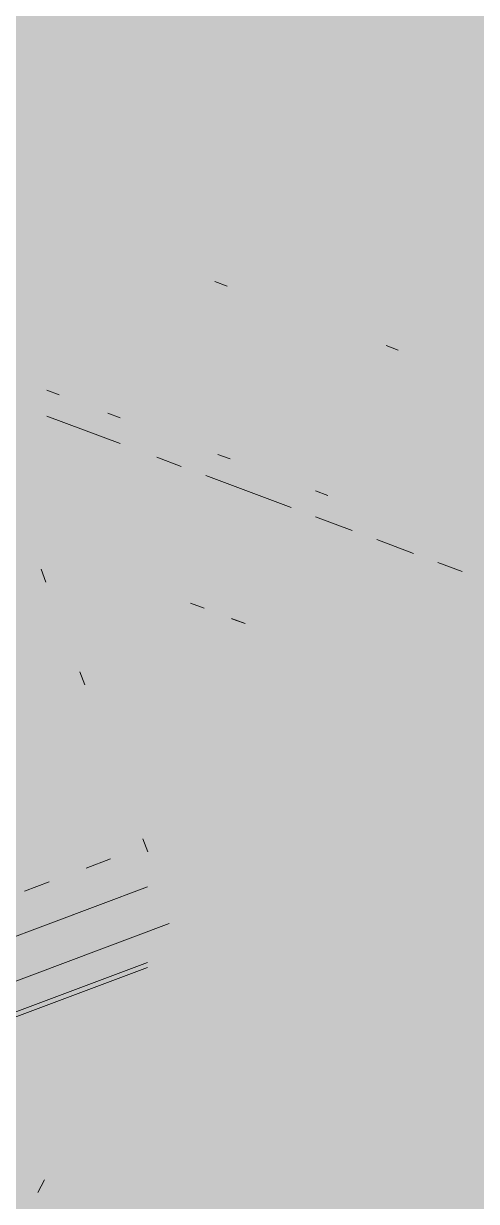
# Paper-space layout '03 3D Building and Roof' of a CAD drawing. Header units: millimetres. Extents: x 5 to 415, y 5 to 292.
# Drawn here: x 138.45 to 140.75, y 83.29 to 89.29 of the extents above; entities that cross this region are included whole.
import ezdxf

# ---------------------------------------------------------------- set-up
doc = ezdxf.new("R2010")
doc.units = ezdxf.units.MM
doc.layers.add('EXISTING', color=7, linetype='Continuous')
doc.layers.add('IMAGES', color=7, linetype='Continuous')

# ---------------------------------------------------------------- blocks, each defined once
blk = doc.blocks.new('SHEET_03')
at = {"layer": 'EXISTING', "color": 250, "lineweight": 9}
for p, q in [((139.4845, 87.949), (139.4223, 87.9723)), ((140.355, 87.623), (140.2928, 87.6462)), ((138.5667, 87.4189), (138.6288, 87.3956)), ((138.8775, 87.3024), (138.9397, 87.2791)), ((138.9397, 87.148), (138.5667, 87.2878)), ((139.2506, 87.0316), (139.1263, 87.0781)), ((139.4371, 87.0928), (139.4993, 87.0695)), ((139.8102, 86.8219), (139.375, 86.985)), ((139.9346, 86.9065), (139.9967, 86.8832)), ((140.1211, 86.7055), (139.9346, 86.7753)), ((140.432, 86.589), (140.2454, 86.6589)), ((140.6807, 86.4958), (140.5563, 86.5424)), ((138.5369, 86.508), (138.5616, 86.4426)), ((139.367, 86.3092), (139.2976, 86.3353)), ((139.5753, 86.2312), (139.5059, 86.2572)), ((139.5083, 86.2563), (139.5712, 86.2328)), ((138.7344, 85.9851), (138.7591, 85.9197)), ((139.0553, 85.1354), (139.08, 85.0701)), ((138.7659, 84.9872), (138.8909, 85.034)), ((138.4535, 84.8702), (138.5785, 84.917)), ((137.0164, 84.1191), (139.0783, 84.8915)), ((139.1886, 84.7044), (137.1266, 83.932)), ((137.2039, 83.804), (139.0783, 84.5062)), ((137.3288, 83.8254), (139.0783, 84.4808)), ((138.5548, 83.3998), (138.5212, 83.3359))]:
    blk.add_line(p, q, dxfattribs=at)
at = {"layer": 'IMAGES', "color": 7}
for points in [[(136.4509, 89.2), (149.3031, 89.2), (136.4509, 89.3714), (149.3031, 89.3714)], [(137.1363, 89.0286), (148.9604, 89.0286), (137.1363, 89.2), (148.9604, 89.2)], [(137.479, 88.8571), (148.2749, 88.8571), (137.479, 89.0286), (148.2749, 89.0286)], [(137.9931, 88.6857), (147.7608, 88.6857), (137.9931, 88.8571), (147.7608, 88.8571)], [(138.3359, 88.5143), (138.5072, 88.5143), (138.3359, 88.6857), (138.5072, 88.6857)], [(138.5072, 88.5143), (138.6786, 88.5143), (138.5072, 88.6857), (138.6786, 88.6857)], [(138.6786, 88.5143), (147.4181, 88.5143), (138.6786, 88.6857), (147.4181, 88.6857)], [(138.3359, 88.3429), (138.5072, 88.3429), (138.3359, 88.5143), (138.5072, 88.5143)], [(138.5072, 88.3429), (138.6786, 88.3429), (138.5072, 88.5143), (138.6786, 88.5143)], [(138.6786, 88.3429), (138.8499, 88.3429), (138.6786, 88.5143), (138.8499, 88.5143)], [(138.8499, 88.3429), (139.1927, 88.3429), (138.8499, 88.5143), (139.1927, 88.5143)], [(139.1927, 88.3429), (146.904, 88.3429), (139.1927, 88.5143), (146.904, 88.5143)], [(138.3359, 88.1714), (138.5072, 88.1714), (138.3359, 88.3429), (138.5072, 88.3429)], [(138.5072, 88.1714), (139.1927, 88.1714), (138.5072, 88.3429), (139.1927, 88.3429)], [(139.1927, 88.1714), (146.5613, 88.1714), (139.1927, 88.3429), (146.5613, 88.3429)], [(138.3359, 88), (138.5072, 88), (138.3359, 88.1714), (138.5072, 88.1714)], [(138.5072, 88), (138.6786, 88), (138.5072, 88.1714), (138.6786, 88.1714)], [(138.6786, 88), (138.8499, 88), (138.6786, 88.1714), (138.8499, 88.1714)], [(138.8499, 88), (139.0213, 88), (138.8499, 88.1714), (139.0213, 88.1714)], [(139.0213, 88), (139.364, 88), (139.0213, 88.1714), (139.364, 88.1714)], [(139.364, 88), (139.7068, 88), (139.364, 88.1714), (139.7068, 88.1714)], [(139.7068, 88), (140.0495, 88), (139.7068, 88.1714), (140.0495, 88.1714)], [(140.0495, 88), (146.0472, 88), (140.0495, 88.1714), (146.0472, 88.1714)], [(137.8218, 87.8286), (138.8499, 87.8286), (137.8218, 88), (138.8499, 88)], [(138.8499, 87.8286), (139.364, 87.8286), (138.8499, 88), (139.364, 88)], [(139.364, 87.8286), (140.0495, 87.8286), (139.364, 88), (140.0495, 88)], [(140.0495, 87.8286), (140.2208, 87.8286), (140.0495, 88), (140.2208, 88)], [(140.2208, 87.8286), (140.3922, 87.8286), (140.2208, 88), (140.3922, 88)], [(140.3922, 87.8286), (145.5331, 87.8286), (140.3922, 88), (145.5331, 88)], [(138.3359, 87.6571), (139.364, 87.6571), (138.3359, 87.8286), (139.364, 87.8286)], [(139.364, 87.6571), (139.7068, 87.6571), (139.364, 87.8286), (139.7068, 87.8286)], [(139.7068, 87.6571), (139.8781, 87.6571), (139.7068, 87.8286), (139.8781, 87.8286)], [(139.8781, 87.6571), (140.2208, 87.6571), (139.8781, 87.8286), (140.2208, 87.8286)], [(140.2208, 87.6571), (140.5636, 87.6571), (140.2208, 87.8286), (140.5636, 87.8286)], [(140.5636, 87.6571), (140.7349, 87.6571), (140.5636, 87.8286), (140.7349, 87.8286)], [(140.7349, 87.6571), (140.9063, 87.6571), (140.7349, 87.8286), (140.9063, 87.8286)], [(138.3359, 87.4857), (138.5072, 87.4857), (138.3359, 87.6571), (138.5072, 87.6571)], [(138.5072, 87.4857), (138.6786, 87.4857), (138.5072, 87.6571), (138.6786, 87.6571)], [(138.6786, 87.4857), (138.8499, 87.4857), (138.6786, 87.6571), (138.8499, 87.6571)], [(138.8499, 87.4857), (139.7068, 87.4857), (138.8499, 87.6571), (139.7068, 87.6571)], [(139.7068, 87.4857), (140.2208, 87.4857), (139.7068, 87.6571), (140.2208, 87.6571)], [(140.2208, 87.4857), (140.3922, 87.4857), (140.2208, 87.6571), (140.3922, 87.6571)], [(140.3922, 87.4857), (140.5636, 87.4857), (140.3922, 87.6571), (140.5636, 87.6571)], [(140.5636, 87.4857), (140.7349, 87.4857), (140.5636, 87.6571), (140.7349, 87.6571)], [(140.7349, 87.4857), (140.9063, 87.4857), (140.7349, 87.6571), (140.9063, 87.6571)], [(138.3359, 87.3143), (138.5072, 87.3143), (138.3359, 87.4857), (138.5072, 87.4857)], [(138.5072, 87.3143), (138.8499, 87.3143), (138.5072, 87.4857), (138.8499, 87.4857)], [(138.8499, 87.3143), (139.0213, 87.3143), (138.8499, 87.4857), (139.0213, 87.4857)], [(139.0213, 87.3143), (139.1927, 87.3143), (139.0213, 87.4857), (139.1927, 87.4857)], [(139.1927, 87.3143), (140.2208, 87.3143), (139.1927, 87.4857), (140.2208, 87.4857)], [(140.2208, 87.3143), (140.5636, 87.3143), (140.2208, 87.4857), (140.5636, 87.4857)], [(140.5636, 87.3143), (140.7349, 87.3143), (140.5636, 87.4857), (140.7349, 87.4857)], [(140.7349, 87.1429), (140.9063, 87.1429), (140.7349, 87.4857), (140.9063, 87.4857)], [(138.3359, 87.1429), (138.6786, 87.1429), (138.3359, 87.3143), (138.6786, 87.3143)], [(138.6786, 87.1429), (138.8499, 87.1429), (138.6786, 87.3143), (138.8499, 87.3143)], [(138.8499, 86.9714), (139.0213, 86.9714), (138.8499, 87.3143), (139.0213, 87.3143)], [(139.0213, 86.9714), (139.1927, 86.9714), (139.0213, 87.3143), (139.1927, 87.3143)], [(139.1927, 87.1429), (139.364, 87.1429), (139.1927, 87.3143), (139.364, 87.3143)], [(139.364, 87.1429), (140.5636, 87.1429), (139.364, 87.3143), (140.5636, 87.3143)], [(140.5636, 87.1429), (140.7349, 87.1429), (140.5636, 87.3143), (140.7349, 87.3143)], [(138.3359, 86.8), (138.5072, 86.8), (138.3359, 87.1429), (138.5072, 87.1429)], [(138.5072, 86.8), (138.6786, 86.8), (138.5072, 87.1429), (138.6786, 87.1429)], [(138.6786, 86.9714), (138.8499, 86.9714), (138.6786, 87.1429), (138.8499, 87.1429)], [(139.1927, 86.9714), (139.364, 86.9714), (139.1927, 87.1429), (139.364, 87.1429)], [(139.364, 86.9714), (139.7068, 86.9714), (139.364, 87.1429), (139.7068, 87.1429)], [(139.7068, 86.9714), (139.8781, 86.9714), (139.7068, 87.1429), (139.8781, 87.1429)], [(139.8781, 86.9714), (140.3922, 86.9714), (139.8781, 87.1429), (140.3922, 87.1429)], [(140.3922, 86.9714), (141.0777, 86.9714), (140.3922, 87.1429), (141.0777, 87.1429)], [(138.6786, 86.8), (138.8499, 86.8), (138.6786, 86.9714), (138.8499, 86.9714)], [(138.8499, 86.8), (139.0213, 86.8), (138.8499, 86.9714), (139.0213, 86.9714)], [(139.0213, 86.8), (139.1927, 86.8), (139.0213, 86.9714), (139.1927, 86.9714)], [(139.1927, 86.8), (139.364, 86.8), (139.1927, 86.9714), (139.364, 86.9714)], [(139.364, 86.8), (139.7068, 86.8), (139.364, 86.9714), (139.7068, 86.9714)], [(139.7068, 86.8), (139.8781, 86.8), (139.7068, 86.9714), (139.8781, 86.9714)], [(139.8781, 86.8), (140.0495, 86.8), (139.8781, 86.9714), (140.0495, 86.9714)], [(140.0495, 86.8), (140.2208, 86.8), (140.0495, 86.9714), (140.2208, 86.9714)], [(140.2208, 86.8), (140.3922, 86.8), (140.2208, 86.9714), (140.3922, 86.9714)], [(140.3922, 86.8), (140.5636, 86.8), (140.3922, 86.9714), (140.5636, 86.9714)], [(140.5636, 86.8), (140.7349, 86.8), (140.5636, 86.9714), (140.7349, 86.9714)], [(140.7349, 86.8), (141.7631, 86.8), (140.7349, 86.9714), (141.7631, 86.9714)], [(138.3359, 86.6286), (138.5072, 86.6286), (138.3359, 86.8), (138.5072, 86.8)], [(138.5072, 86.6286), (138.6786, 86.6286), (138.5072, 86.8), (138.6786, 86.8)], [(138.6786, 86.6286), (138.8499, 86.6286), (138.6786, 86.8), (138.8499, 86.8)], [(138.8499, 86.6286), (139.1927, 86.6286), (138.8499, 86.8), (139.1927, 86.8)], [(139.1927, 86.6286), (139.364, 86.6286), (139.1927, 86.8), (139.364, 86.8)], [(139.364, 86.6286), (139.5354, 86.6286), (139.364, 86.8), (139.5354, 86.8)], [(139.5354, 86.6286), (139.7068, 86.6286), (139.5354, 86.8), (139.7068, 86.8)], [(139.7068, 86.6286), (140.0495, 86.6286), (139.7068, 86.8), (140.0495, 86.8)], [(140.0495, 86.6286), (140.2208, 86.6286), (140.0495, 86.8), (140.2208, 86.8)], [(140.2208, 86.6286), (140.3922, 86.6286), (140.2208, 86.8), (140.3922, 86.8)], [(140.3922, 86.6286), (140.5636, 86.6286), (140.3922, 86.8), (140.5636, 86.8)], [(140.5636, 86.6286), (140.7349, 86.6286), (140.5636, 86.8), (140.7349, 86.8)], [(140.7349, 86.6286), (140.9063, 86.6286), (140.7349, 86.8), (140.9063, 86.8)], [(138.3359, 86.4571), (138.6786, 86.4571), (138.3359, 86.6286), (138.6786, 86.6286)], [(138.6786, 86.2857), (138.8499, 86.2857), (138.6786, 86.6286), (138.8499, 86.6286)], [(138.8499, 86.2857), (139.0213, 86.2857), (138.8499, 86.6286), (139.0213, 86.6286)], [(139.0213, 86.4571), (139.1927, 86.4571), (139.0213, 86.6286), (139.1927, 86.6286)], [(139.1927, 86.4571), (139.7068, 86.4571), (139.1927, 86.6286), (139.7068, 86.6286)], [(139.7068, 86.2857), (139.8781, 86.2857), (139.7068, 86.6286), (139.8781, 86.6286)], [(139.8781, 86.4571), (140.0495, 86.4571), (139.8781, 86.6286), (140.0495, 86.6286)], [(140.0495, 86.4571), (140.2208, 86.4571), (140.0495, 86.6286), (140.2208, 86.6286)], [(140.2208, 86.4571), (140.7349, 86.4571), (140.2208, 86.6286), (140.7349, 86.6286)], [(140.7349, 86.4571), (140.9063, 86.4571), (140.7349, 86.6286), (140.9063, 86.6286)], [(138.3359, 86.2857), (138.5072, 86.2857), (138.3359, 86.4571), (138.5072, 86.4571)], [(138.5072, 86.2857), (138.6786, 86.2857), (138.5072, 86.4571), (138.6786, 86.4571)], [(139.0213, 86.2857), (139.1927, 86.2857), (139.0213, 86.4571), (139.1927, 86.4571)], [(139.1927, 86.1143), (139.364, 86.1143), (139.1927, 86.4571), (139.364, 86.4571)], [(139.364, 86.2857), (139.5354, 86.2857), (139.364, 86.4571), (139.5354, 86.4571)], [(139.5354, 86.2857), (139.7068, 86.2857), (139.5354, 86.4571), (139.7068, 86.4571)], [(139.8781, 86.2857), (140.2208, 86.2857), (139.8781, 86.4571), (140.2208, 86.4571)], [(140.2208, 86.2857), (140.3922, 86.2857), (140.2208, 86.4571), (140.3922, 86.4571)], [(140.3922, 86.2857), (140.5636, 86.2857), (140.3922, 86.4571), (140.5636, 86.4571)], [(140.5636, 86.2857), (140.9063, 86.2857), (140.5636, 86.4571), (140.9063, 86.4571)], [(138.3359, 85.9429), (138.5072, 85.9429), (138.3359, 86.2857), (138.5072, 86.2857)], [(138.5072, 85.9429), (138.6786, 85.9429), (138.5072, 86.2857), (138.6786, 86.2857)], [(138.6786, 86.1143), (138.8499, 86.1143), (138.6786, 86.2857), (138.8499, 86.2857)], [(138.8499, 86.1143), (139.0213, 86.1143), (138.8499, 86.2857), (139.0213, 86.2857)], [(139.0213, 86.1143), (139.1927, 86.1143), (139.0213, 86.2857), (139.1927, 86.2857)], [(139.364, 86.1143), (139.5354, 86.1143), (139.364, 86.2857), (139.5354, 86.2857)], [(139.5354, 86.1143), (139.8781, 86.1143), (139.5354, 86.2857), (139.8781, 86.2857)], [(139.8781, 86.1143), (140.0495, 86.1143), (139.8781, 86.2857), (140.0495, 86.2857)], [(140.0495, 86.1143), (140.5636, 86.1143), (140.0495, 86.2857), (140.5636, 86.2857)], [(140.5636, 86.1143), (140.7349, 86.1143), (140.5636, 86.2857), (140.7349, 86.2857)], [(140.7349, 86.1143), (140.9063, 86.1143), (140.7349, 86.2857), (140.9063, 86.2857)], [(138.6786, 85.9429), (138.8499, 85.9429), (138.6786, 86.1143), (138.8499, 86.1143)], [(138.8499, 85.7714), (139.0213, 85.7714), (138.8499, 86.1143), (139.0213, 86.1143)], [(139.0213, 85.9429), (139.1927, 85.9429), (139.0213, 86.1143), (139.1927, 86.1143)], [(139.1927, 85.9429), (139.5354, 85.9429), (139.1927, 86.1143), (139.5354, 86.1143)], [(139.5354, 85.9429), (139.7068, 85.9429), (139.5354, 86.1143), (139.7068, 86.1143)], [(139.7068, 85.9429), (140.0495, 85.9429), (139.7068, 86.1143), (140.0495, 86.1143)], [(140.0495, 85.9429), (140.3922, 85.9429), (140.0495, 86.1143), (140.3922, 86.1143)], [(140.3922, 85.9429), (140.5636, 85.9429), (140.3922, 86.1143), (140.5636, 86.1143)], [(140.5636, 85.9429), (140.9063, 85.9429), (140.5636, 86.1143), (140.9063, 86.1143)], [(136.7936, 85.7714), (138.5072, 85.7714), (136.7936, 85.9429), (138.5072, 85.9429)], [(138.5072, 85.7714), (138.6786, 85.7714), (138.5072, 85.9429), (138.6786, 85.9429)], [(138.6786, 85.7714), (138.8499, 85.7714), (138.6786, 85.9429), (138.8499, 85.9429)], [(139.0213, 85.7714), (139.5354, 85.7714), (139.0213, 85.9429), (139.5354, 85.9429)], [(139.5354, 85.7714), (139.7068, 85.7714), (139.5354, 85.9429), (139.7068, 85.9429)], [(139.7068, 85.7714), (139.8781, 85.7714), (139.7068, 85.9429), (139.8781, 85.9429)], [(139.8781, 85.7714), (140.0495, 85.7714), (139.8781, 85.9429), (140.0495, 85.9429)], [(140.0495, 85.7714), (140.2208, 85.7714), (140.0495, 85.9429), (140.2208, 85.9429)], [(140.2208, 85.7714), (140.3922, 85.7714), (140.2208, 85.9429), (140.3922, 85.9429)], [(140.3922, 85.7714), (140.5636, 85.7714), (140.3922, 85.9429), (140.5636, 85.9429)], [(140.5636, 85.7714), (140.7349, 85.7714), (140.5636, 85.9429), (140.7349, 85.9429)], [(140.7349, 85.7714), (140.9063, 85.7714), (140.7349, 85.9429), (140.9063, 85.9429)], [(136.7936, 85.6), (138.6786, 85.6), (136.7936, 85.7714), (138.6786, 85.7714)], [(138.6786, 85.4286), (138.8499, 85.4286), (138.6786, 85.7714), (138.8499, 85.7714)], [(138.8499, 85.4286), (139.0213, 85.4286), (138.8499, 85.7714), (139.0213, 85.7714)], [(139.0213, 85.6), (139.1927, 85.6), (139.0213, 85.7714), (139.1927, 85.7714)], [(139.1927, 85.6), (140.0495, 85.6), (139.1927, 85.7714), (140.0495, 85.7714)], [(140.0495, 85.6), (140.2208, 85.6), (140.0495, 85.7714), (140.2208, 85.7714)], [(140.2208, 85.6), (140.3922, 85.6), (140.2208, 85.7714), (140.3922, 85.7714)], [(140.3922, 85.6), (140.5636, 85.6), (140.3922, 85.7714), (140.5636, 85.7714)], [(140.5636, 85.6), (140.7349, 85.6), (140.5636, 85.7714), (140.7349, 85.7714)], [(140.7349, 85.6), (141.0777, 85.6), (140.7349, 85.7714), (141.0777, 85.7714)], [(136.7936, 85.4286), (138.5072, 85.4286), (136.7936, 85.6), (138.5072, 85.6)], [(138.5072, 85.4286), (138.6786, 85.4286), (138.5072, 85.6), (138.6786, 85.6)], [(139.0213, 85.4286), (139.1927, 85.4286), (139.0213, 85.6), (139.1927, 85.6)], [(139.1927, 85.4286), (140.3922, 85.4286), (139.1927, 85.6), (140.3922, 85.6)], [(140.3922, 85.4286), (140.7349, 85.4286), (140.3922, 85.6), (140.7349, 85.6)], [(140.7349, 85.4286), (140.9063, 85.4286), (140.7349, 85.6), (140.9063, 85.6)], [(136.7936, 85.2571), (138.6786, 85.2571), (136.7936, 85.4286), (138.6786, 85.4286)], [(138.6786, 85.2571), (138.8499, 85.2571), (138.6786, 85.4286), (138.8499, 85.4286)], [(138.8499, 85.2571), (139.0213, 85.2571), (138.8499, 85.4286), (139.0213, 85.4286)], [(139.0213, 85.2571), (139.1927, 85.2571), (139.0213, 85.4286), (139.1927, 85.4286)], [(139.1927, 85.0857), (139.364, 85.0857), (139.1927, 85.4286), (139.364, 85.4286)], [(139.364, 84.9143), (140.9063, 84.9143), (139.364, 85.4286), (140.9063, 85.4286)], [(138.3359, 85.0857), (138.5072, 85.0857), (138.3359, 85.2571), (138.5072, 85.2571)], [(138.5072, 85.0857), (138.6786, 85.0857), (138.5072, 85.2571), (138.6786, 85.2571)], [(138.6786, 85.0857), (138.8499, 85.0857), (138.6786, 85.2571), (138.8499, 85.2571)], [(138.8499, 85.0857), (139.0213, 85.0857), (138.8499, 85.2571), (139.0213, 85.2571)], [(139.0213, 85.0857), (139.1927, 85.0857), (139.0213, 85.2571), (139.1927, 85.2571)], [(138.3359, 84.7429), (138.5072, 84.7429), (138.3359, 85.0857), (138.5072, 85.0857)], [(138.5072, 84.9143), (138.6786, 84.9143), (138.5072, 85.0857), (138.6786, 85.0857)], [(138.6786, 84.9143), (138.8499, 84.9143), (138.6786, 85.0857), (138.8499, 85.0857)], [(138.8499, 84.9143), (139.1927, 84.9143), (138.8499, 85.0857), (139.1927, 85.0857)], [(139.1927, 84.9143), (139.364, 84.9143), (139.1927, 85.0857), (139.364, 85.0857)], [(138.5072, 84.7429), (138.6786, 84.7429), (138.5072, 84.9143), (138.6786, 84.9143)], [(138.6786, 84.7429), (139.0213, 84.7429), (138.6786, 84.9143), (139.0213, 84.9143)], [(139.0213, 84.7429), (139.1927, 84.7429), (139.0213, 84.9143), (139.1927, 84.9143)], [(139.1927, 84.7429), (139.364, 84.7429), (139.1927, 84.9143), (139.364, 84.9143)], [(139.364, 84.7429), (139.5354, 84.7429), (139.364, 84.9143), (139.5354, 84.9143)], [(139.5354, 84.4), (140.9063, 84.4), (139.5354, 84.9143), (140.9063, 84.9143)], [(138.3359, 84.4), (138.8499, 84.4), (138.3359, 84.7429), (138.8499, 84.7429)], [(138.8499, 84.5714), (139.0213, 84.5714), (138.8499, 84.7429), (139.0213, 84.7429)], [(139.0213, 84.5714), (139.1927, 84.5714), (139.0213, 84.7429), (139.1927, 84.7429)], [(139.1927, 84.5714), (139.364, 84.5714), (139.1927, 84.7429), (139.364, 84.7429)], [(139.364, 84.5714), (139.5354, 84.5714), (139.364, 84.7429), (139.5354, 84.7429)], [(138.8499, 84.4), (139.1927, 84.4), (138.8499, 84.5714), (139.1927, 84.5714)], [(139.1927, 84.4), (139.364, 84.4), (139.1927, 84.5714), (139.364, 84.5714)], [(139.364, 84.4), (139.5354, 84.4), (139.364, 84.5714), (139.5354, 84.5714)], [(138.1645, 84.2286), (138.5072, 84.2286), (138.1645, 84.4), (138.5072, 84.4)], [(138.5072, 84.2286), (138.8499, 84.2286), (138.5072, 84.4), (138.8499, 84.4)], [(138.8499, 84.2286), (139.0213, 84.2286), (138.8499, 84.4), (139.0213, 84.4)], [(139.0213, 84.2286), (139.1927, 84.2286), (139.0213, 84.4), (139.1927, 84.4)], [(139.1927, 84.2286), (139.364, 84.2286), (139.1927, 84.4), (139.364, 84.4)], [(139.364, 84.0571), (140.9063, 84.0571), (139.364, 84.4), (140.9063, 84.4)], [(137.9931, 84.0571), (138.5072, 84.0571), (137.9931, 84.2286), (138.5072, 84.2286)], [(138.5072, 84.0571), (138.6786, 84.0571), (138.5072, 84.2286), (138.6786, 84.2286)], [(138.6786, 84.0571), (138.8499, 84.0571), (138.6786, 84.2286), (138.8499, 84.2286)], [(138.8499, 84.0571), (139.0213, 84.0571), (138.8499, 84.2286), (139.0213, 84.2286)], [(139.0213, 84.0571), (139.1927, 84.0571), (139.0213, 84.2286), (139.1927, 84.2286)], [(139.1927, 84.0571), (139.364, 84.0571), (139.1927, 84.2286), (139.364, 84.2286)], [(138.3359, 83.8857), (138.5072, 83.8857), (138.3359, 84.0571), (138.5072, 84.0571)], [(138.5072, 83.8857), (138.6786, 83.8857), (138.5072, 84.0571), (138.6786, 84.0571)], [(138.6786, 83.8857), (139.0213, 83.8857), (138.6786, 84.0571), (139.0213, 84.0571)], [(139.0213, 83.7143), (139.1927, 83.7143), (139.0213, 84.0571), (139.1927, 84.0571)], [(139.1927, 83.7143), (140.9063, 83.7143), (139.1927, 84.0571), (140.9063, 84.0571)], [(138.3359, 83.7143), (138.5072, 83.7143), (138.3359, 83.8857), (138.5072, 83.8857)], [(138.5072, 83.7143), (138.6786, 83.7143), (138.5072, 83.8857), (138.6786, 83.8857)], [(138.6786, 83.7143), (138.8499, 83.7143), (138.6786, 83.8857), (138.8499, 83.8857)], [(138.8499, 83.7143), (139.0213, 83.7143), (138.8499, 83.8857), (139.0213, 83.8857)], [(138.1645, 83.5429), (138.5072, 83.5429), (138.1645, 83.7143), (138.5072, 83.7143)], [(138.5072, 83.5429), (138.8499, 83.5429), (138.5072, 83.7143), (138.8499, 83.7143)], [(138.8499, 83.5429), (139.0213, 83.5429), (138.8499, 83.7143), (139.0213, 83.7143)], [(139.0213, 83.2), (140.9063, 83.2), (139.0213, 83.7143), (140.9063, 83.7143)], [(138.3359, 83.3714), (138.5072, 83.3714), (138.3359, 83.5429), (138.5072, 83.5429)], [(138.5072, 83.3714), (138.6786, 83.3714), (138.5072, 83.5429), (138.6786, 83.5429)], [(138.6786, 83.3714), (138.8499, 83.3714), (138.6786, 83.5429), (138.8499, 83.5429)], [(138.8499, 83.2), (139.0213, 83.2), (138.8499, 83.5429), (139.0213, 83.5429)], [(138.3359, 83.2), (138.6786, 83.2), (138.3359, 83.3714), (138.6786, 83.3714)], [(138.6786, 83.2), (138.8499, 83.2), (138.6786, 83.3714), (138.8499, 83.3714)]]:
    blk.add_solid(points, dxfattribs=at)

psp = doc.layouts.new('03 3D Building and Roof')

# ---------------------------------------------------------------- block references
psp.add_blockref('SHEET_03', (0, 0))

doc.saveas('drawing.dxf')
